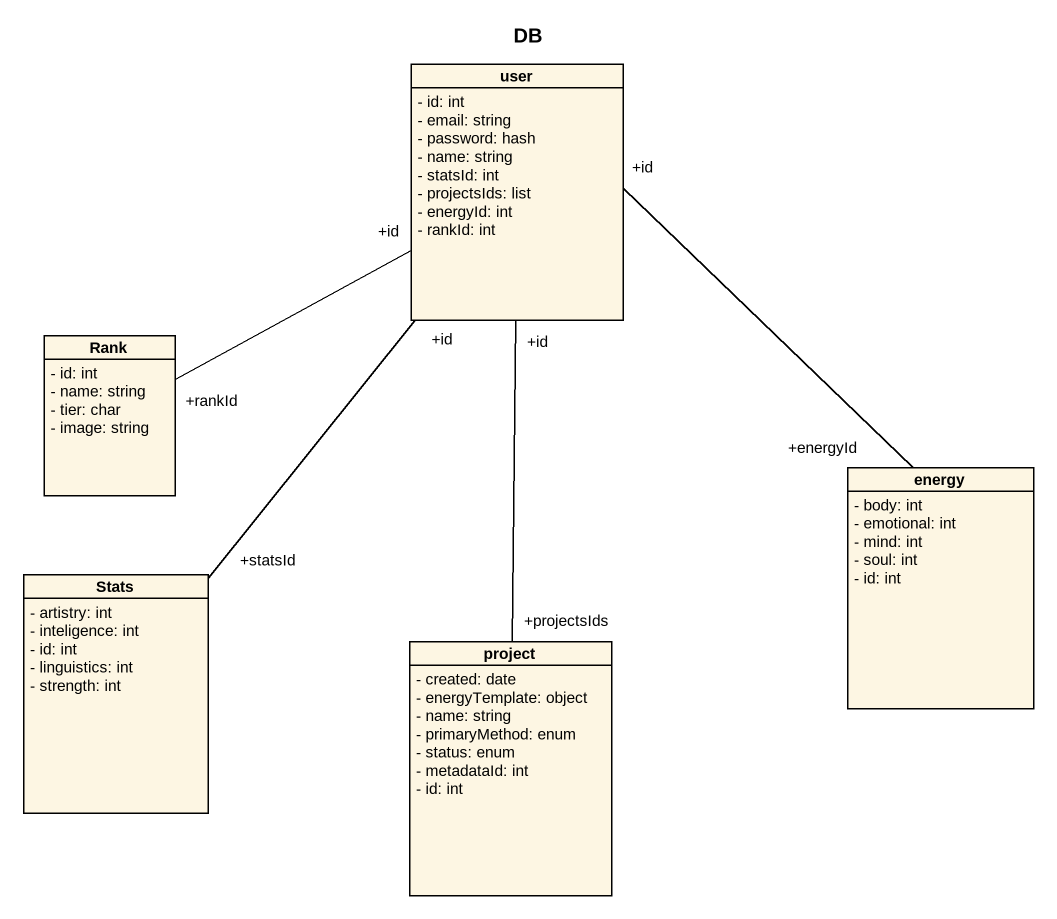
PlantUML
@startuml
title DB
hide circle
hide empty members
skinparam classAttributeIconSize 0
class user {
  - id: int
  - email: string
  - password: hash
  - name: string
  - statsId: int
  - projectsIds: list
  - energyId: int
  - rankId: int
}
class Rank {
  - id: int
  - name: string
  - tier: char
  - image: string
}
class energy {
  - body: int
  - emotional: int
  - mind: int
  - soul: int
  - id: int
}
class Stats {
  - artistry: int
  - inteligence: int
  - id: int
  - linguistics: int
  - strength: int
}
class project {
  - created: date
  - energyTemplate: object
  - name: string
  - primaryMethod: enum
  - status: enum
  - metadataId: int
  - id: int
}
user "+id" -- "+energyId" energy
user "+id" -- "+statsId" Stats
Rank "+rankId" -right- "+id" user
project "+projectsIds" -up- "+id" user
@enduml
